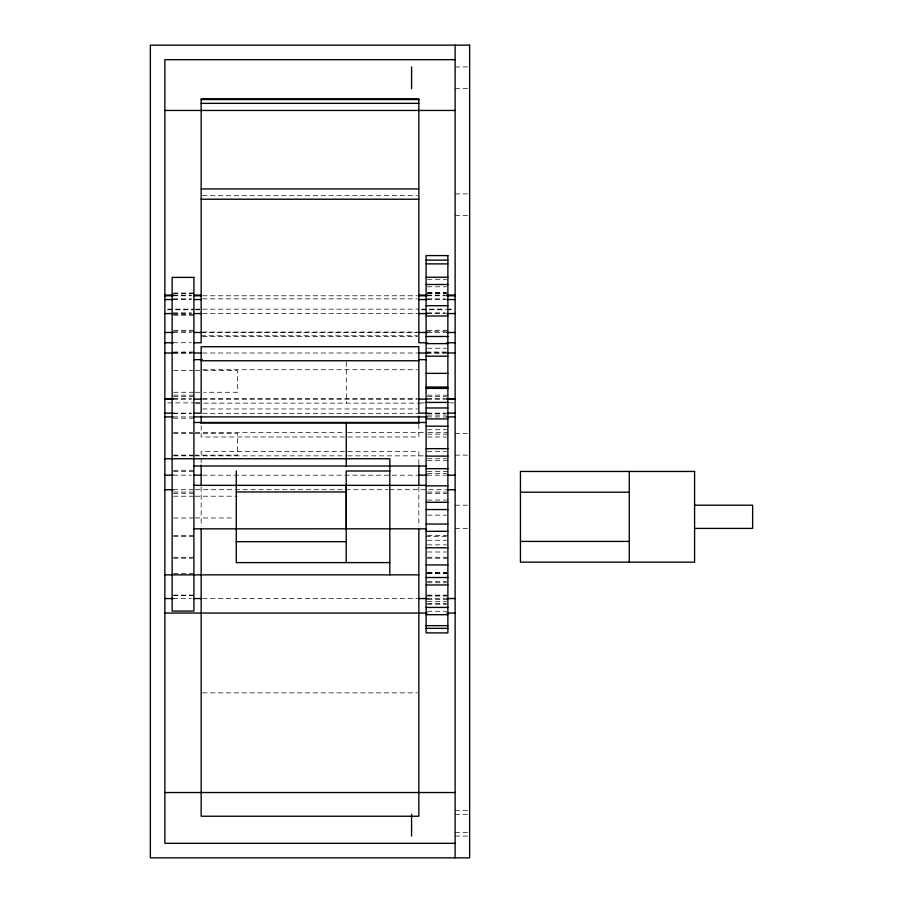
<?xml version="1.0" encoding="UTF-8"?>
<svg xmlns="http://www.w3.org/2000/svg" width="903" height="903" viewBox="0 0 903 903"><rect width="100%" height="100%" fill="white"/><g stroke="black" fill="none" stroke-linecap="round" stroke-linejoin="round"><path stroke-width="0.68" stroke-dasharray="4.51 3.39" d="M455.123 66.924L468.318 66.924M455.123 88.686L468.318 88.686M455.123 193.908L468.318 193.908M202.565 195.612L417.446 195.601M455.123 215.67L468.318 215.67M427.469 279.275L446.511 279.275M427.469 286.793L446.511 286.793M427.469 292.448L446.511 292.448M173.5 293.012L193.908 293.012M427.469 293.012L446.511 293.012M173.5 293.351L193.908 293.351M427.469 293.351L446.511 293.351M173.252 295.112L191.391 295.112M427.221 295.112L445.36 295.112M173.252 295.778L191.391 295.778M202.565 295.778L417.446 295.778M427.221 295.778L445.36 295.778M173.252 298.859L191.391 298.859M202.565 298.859L417.446 298.859M427.221 298.859L445.36 298.859M173.252 299.548L191.391 299.548M427.221 299.548L445.36 299.548M167.665 309.131L194.179 309.131M195.579 309.131L199.766 309.131M202.565 309.142L418.845 309.131M421.633 309.131L445.36 309.131M446.759 309.131L453.735 309.131M167.665 309.797L194.179 309.797M195.579 309.797L199.766 309.797M421.633 309.797L445.36 309.797M446.759 309.797L453.735 309.797M173.252 312.878L191.391 312.878M427.221 312.878L445.36 312.878M173.252 313.567L191.391 313.567M202.565 313.567L418.845 313.567M427.221 313.567L445.36 313.567M173.5 314.775L193.908 314.775M173.5 315.124L193.908 315.124M173.5 330.272L193.908 330.272M427.469 330.272L447.877 330.272M173.5 331.209L193.908 331.209M426.103 331.209L446.511 331.209M202.565 332.033L417.446 332.033M173.252 332.485L191.391 332.485M201.155 332.665L417.446 332.485M427.221 332.485L445.36 332.485M201.155 335.769L417.446 335.769M202.565 336.435L417.446 336.435M173.252 342.756L191.391 342.734M427.469 348.231L446.511 348.231M173.5 352.035L193.908 352.035M426.103 352.035L446.511 352.035M173.5 352.983L193.908 352.983M426.103 352.983L446.511 352.983M173.252 353.005L191.391 353.005M202.565 353.005L418.845 353.005M427.221 353.005L445.36 353.005M202.565 369.733L417.446 369.733M173.5 370.535L193.908 370.535M195.308 370.535L202.328 370.535M203.739 370.535L237.444 370.535L237.444 392.274L203.739 392.274M173.5 392.274L193.908 392.274M195.308 392.274L202.328 392.274M173.5 395.153L193.908 395.153M427.469 395.153L447.877 395.153M173.5 396.451L193.908 396.451M427.469 396.451L446.511 396.451M173.252 398.776L191.391 398.787M202.565 398.787L417.446 398.787M427.221 398.776L445.36 398.787M173.252 399.137L191.391 399.137M202.565 399.137L417.446 399.137M427.221 399.137L445.36 399.137M167.665 402.885L194.179 402.885M195.579 402.885L199.766 402.885M421.633 402.885L424.433 402.885M449.547 402.885L453.735 402.885M195.319 403.144L202.374 403.144M203.785 403.144L424.703 403.133M202.565 408.969L417.446 408.969M173.252 413.156L191.391 413.156M427.221 413.156L445.36 413.156M173.252 413.292L191.391 413.303M202.565 413.292L418.845 413.292M427.221 413.292L445.36 413.303M427.469 415.064L446.511 415.064M173.252 416.904L193.908 416.926M427.221 416.904L447.877 416.926M173.5 418.213L193.908 418.213M427.469 429.726L446.511 429.726M173.5 432.639L192.542 432.639M195.319 432.639L344.878 432.639M347.7 432.639L426.713 432.639M428.124 432.639L447.877 432.639M173.5 433.361L193.908 433.361M195.308 433.361L237.444 433.361L237.444 455.123L195.308 455.123M455.123 433.361L468.318 433.361M427.469 434.14L447.877 434.14M427.469 436.984L446.511 436.984M427.469 451.5L446.511 451.5M173.5 455.123L193.908 455.123M455.123 455.123L468.318 455.123M173.5 455.857L193.908 455.857M195.319 455.857L346.289 455.857M347.7 455.857L423.891 455.857M427.469 458.758L446.511 458.758M427.469 460.699L447.877 460.699M173.5 470.282L193.908 470.282M173.5 471.569L193.908 471.569M427.469 471.569L447.877 471.569M427.469 473.42L446.511 473.42M173.252 475.192L191.391 475.181M202.565 475.192L390.762 475.192M392.162 475.192L418.845 475.192M427.221 475.192L445.36 475.181M173.252 489.697L194.179 489.708M195.579 489.697L387.951 489.697M389.351 489.697L445.36 489.708M173.5 492.045L193.908 492.045M427.469 492.045L446.511 492.045M173.5 493.331L193.908 493.331M427.469 493.331L447.877 493.331M173.5 496.21L193.908 496.21M195.308 496.21L237.444 496.21M427.469 500.081L446.511 500.081M455.123 505.195L468.318 505.195M427.469 515.128L446.511 515.128M173.5 517.961L193.908 517.961M195.308 517.961L234.633 517.961M455.123 528.413L468.318 528.413M173.5 535.502L193.908 535.502M427.469 535.502L447.877 535.502M173.5 536.45L193.908 536.45M426.103 536.45L446.511 536.45M427.469 540.254L446.511 540.254M427.469 544.859L446.511 544.859M427.469 551.993L446.511 551.993M173.5 557.275L193.908 557.275M427.469 557.275L447.877 557.275M173.5 558.223L192.542 558.223M427.469 558.223L447.877 558.223M427.469 572.513L446.511 572.513M427.469 572.908L447.877 572.908M173.5 573.371L193.908 573.371M427.469 573.371L447.877 573.371M427.469 573.71L447.877 573.71M427.469 581.521L446.511 581.521M427.469 582.774L446.511 582.774M173.5 595.133L193.908 595.133M427.469 595.133L447.877 595.133M173.5 595.472L193.908 595.472M427.469 595.472L447.877 595.472M427.469 596.036L446.511 596.036M173.252 598.542L191.391 598.554M202.565 598.554L418.845 598.554M427.221 598.554L445.36 598.542M427.469 599.468L447.877 599.468M427.469 601.691L446.511 601.691M427.469 603.881L446.511 603.881M427.469 604.005L446.511 604.005M427.469 611.263L446.511 611.263M202.565 692.872L417.446 692.883M455.123 810.68L468.318 810.68M455.123 814.314L468.318 814.314M455.123 832.453L468.318 832.453M455.123 836.076L468.318 836.076M418.845 424.444L418.845 436.984L201.155 436.984L201.155 424.444M418.845 464.04L418.845 451.5L201.155 451.5L201.155 464.04M418.845 486.965L418.845 526.562M346.289 361.979L346.289 403.144M201.155 486.965L201.155 526.562"/><path stroke-width="1.35" d="M455.123 59.666L164.877 59.666L164.877 843.334L455.123 843.334M201.155 99.578L418.845 99.578M201.155 103.348L418.845 103.348M164.877 110.459L455.123 110.459M201.155 188.941L418.845 188.941M201.155 199.213L418.845 199.213M426.103 260.132L447.877 260.132M426.103 263.89L447.877 263.89M426.103 277.232L447.877 277.232M426.103 284.49L447.877 284.49M164.877 295.112L173.252 295.112M194.179 295.112L201.155 295.112M418.845 295.112L427.221 295.112M446.759 295.112L455.123 295.112M164.877 295.778L173.252 295.778M194.179 295.778L201.155 295.778M418.845 295.778L427.221 295.778M446.759 295.778L455.123 295.778M164.877 299.548L173.252 299.548M194.179 299.548L201.155 299.548M418.845 299.548L427.221 299.548M446.759 299.548L455.123 299.548M426.103 305.711L447.877 305.711M164.877 313.567L173.252 313.567M194.179 313.567L201.155 313.567M418.845 313.567L427.221 313.567M446.759 313.567L455.123 313.567M426.103 315.971L447.877 315.971M164.877 332.485L173.252 332.485M194.179 332.485L201.155 332.485M418.845 332.485L427.221 332.485M446.759 332.485L455.123 332.485M426.103 336.492L447.877 336.492M164.877 342.756L173.252 342.756M194.179 342.756L201.155 342.756L201.155 98.811L418.845 98.811L418.845 342.756L427.221 342.756M446.759 342.756L455.123 342.756M426.103 343.625L447.877 343.625M164.877 353.005L173.252 353.005M194.179 353.005L201.155 353.005M418.845 353.005L427.221 353.005M446.759 353.005L455.123 353.005M426.103 356.2L447.877 356.2M193.908 359.654L202.374 359.654M419.105 359.665L426.103 359.665M201.155 360.748L418.845 360.748M426.103 373.368L447.877 373.368M426.103 387.026L447.877 387.026M426.103 388.403L447.877 388.403M164.877 398.776L173.252 398.787M446.759 398.776L455.123 398.787M164.877 399.137L173.252 399.137M194.179 399.137L201.155 399.137M418.845 399.137L427.221 399.137M446.759 399.137L455.123 399.137M426.103 402.422L447.877 402.422M426.103 407.964L447.877 407.964M164.877 413.156L173.252 413.156M194.179 413.156L201.155 413.156L201.155 346.718L418.845 346.718L418.845 413.156L427.221 413.156M446.759 413.156L455.123 413.156M164.877 416.904L173.252 416.904M194.179 416.904L427.221 416.904M446.759 416.904L455.123 416.904M426.103 418.913L447.877 418.913M193.908 422.48L426.103 422.48M201.155 422.988L418.845 422.988M426.103 426.171L447.877 426.171M426.103 448.656L447.877 448.656M426.103 456.105L447.877 456.105M164.877 458.758L389.825 458.758L389.825 574.861M193.908 466.016L426.103 466.016M426.103 468.668L447.877 468.668M389.825 471.005L346.21 471.005L346.21 562.614M164.877 475.192L173.252 475.181M194.179 475.181L201.155 475.192M418.845 475.181L427.221 475.192M446.759 475.192L455.123 475.181M193.908 485.34L426.103 485.351M426.103 485.837L447.877 485.837M164.877 489.697L173.252 489.708M446.759 489.697L455.123 489.708M236.281 491.954L346.21 491.954M520.433 492.203L629.278 492.203M426.103 502.294L447.877 502.294M694.588 505.195L752.639 505.195L752.639 528.413L694.588 528.413M426.103 509.552L447.877 509.552M426.103 524.067L447.877 524.067M193.908 528.831L426.103 528.819M426.103 531.314L447.877 531.314M520.433 541.416L629.278 541.416M236.281 541.665L346.21 541.665M426.103 547.771L447.877 547.771M389.825 562.614L236.281 562.614L236.281 471.005M426.103 564.939L447.877 564.939M164.877 574.861L418.845 574.861M426.103 577.514L447.877 577.514M426.103 584.963L447.877 584.963M164.877 598.554L173.252 598.542M194.179 598.542L201.155 598.554M418.845 598.554L427.221 598.542M446.759 598.554L455.123 598.542M426.103 607.437L447.877 607.437M164.877 613.058L427.221 613.058M446.759 613.058L455.123 613.058M426.103 614.695L447.877 614.695M426.103 625.655L447.877 625.655M426.103 628.353L447.877 628.353M164.877 792.541L455.123 792.541M629.278 471.456L629.278 562.163M455.123 45.15L455.123 857.85M418.845 416.08L418.845 423.349M418.845 465.147L418.845 485.735M418.845 529.384L418.845 816.233L201.155 816.233L201.155 529.384M411.587 66.924L411.587 88.686M411.587 814.314L411.587 836.076M346.289 422.48L346.289 466.016M346.289 485.34L346.289 528.831M201.155 416.08L201.155 423.349M201.155 465.147L201.155 485.735M469.639 45.15L150.361 45.15L150.361 857.85L469.639 857.85L469.639 45.15M447.877 255.583L426.103 255.583L426.103 632.901L447.877 632.901L447.877 255.583M193.908 277.39L172.134 277.39L172.134 611.094L193.908 611.094L193.908 277.39M694.588 471.456L520.433 471.456L520.433 562.163L694.588 562.163L694.588 471.456"/></g></svg>
